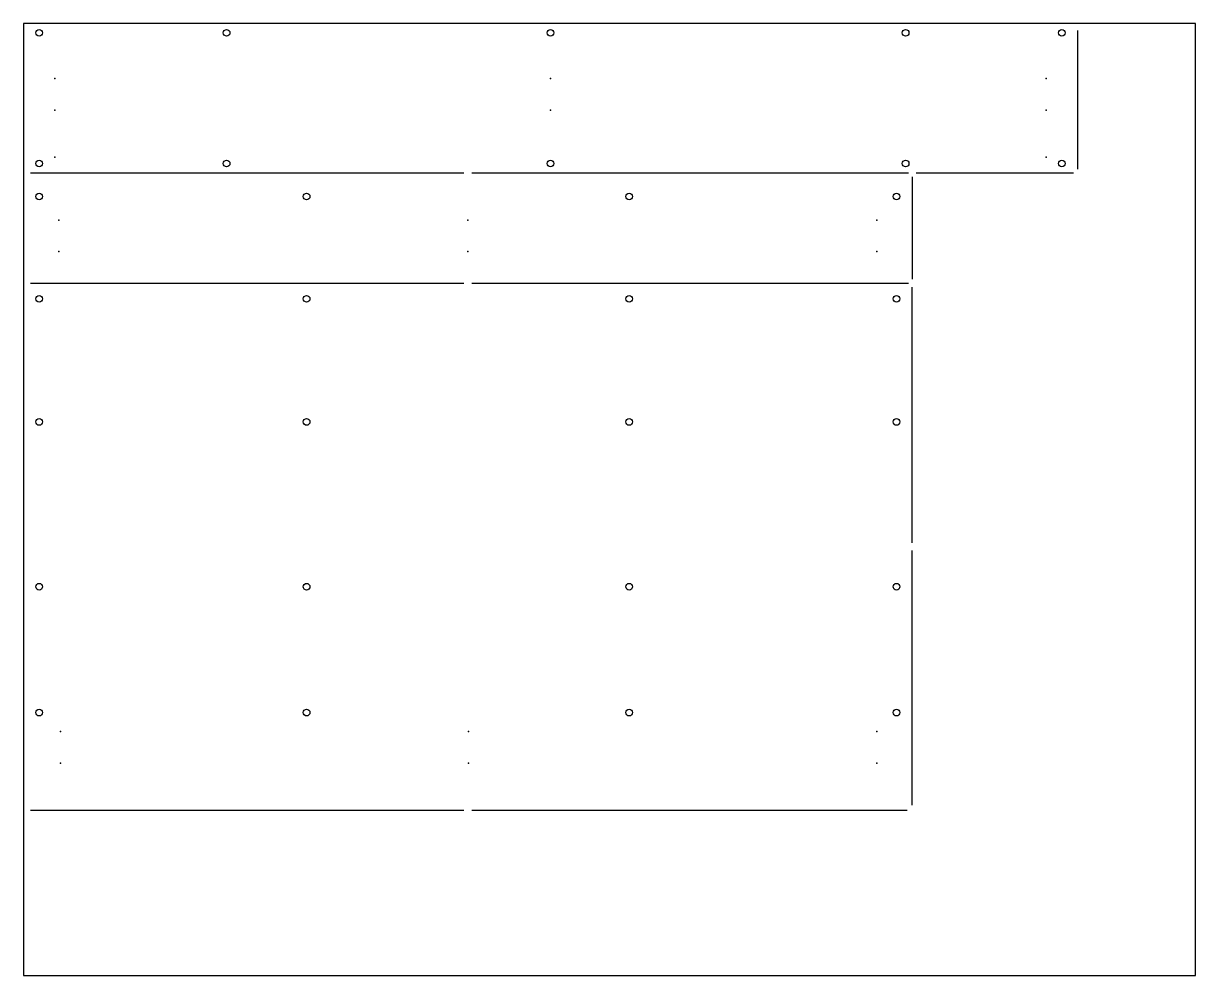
# Model space of a CAD drawing. Extents: x 0 to 74.5, y 0 to 60.5.
import ezdxf

# ---------------------------------------------------------------- set-up
doc = ezdxf.new("R2010")
doc.units = 0
for name, color, linetype in [('CUTS', 7, 'CONTINUOUS'), ('HOLES', 1, 'CONTINUOUS'), ('PUNCH', 255, 'CONTINUOUS'), ('SHEET', 192, 'CONTINUOUS')]:
    doc.layers.add(name, color=color, linetype=linetype)

msp = doc.modelspace()

# ---------------------------------------------------------------- linework, layer by layer
at = {"layer": 'CUTS'}
for p, q in [((66.995, 60.05), (66.995, 51.25)), ((0.45, 51), (27.995, 51)), ((28.495, 51), (56.245, 51)), ((56.495, 50.75), (56.495, 44.25)), ((56.745, 51), (66.75, 51)), ((0.45, 44), (27.995, 44)), ((28.495, 44), (56.245, 44)), ((56.495, 27.5), (56.495, 43.75)), ((56.495, 10.822), (56.495, 27)), ((0.45, 10.5), (27.998, 10.5)), ((28.498, 10.5), (56.174, 10.5))]:
    msp.add_line(p, q, dxfattribs=at)
at = {"layer": 'HOLES'}
for centre in [(0.995, 59.9), (12.915, 59.9), (33.495, 59.9), (56.074, 59.9), (65.995, 59.9), (0.995, 51.6), (12.915, 51.6), (33.495, 51.6), (56.074, 51.6), (65.995, 51.6), (0.995, 49.5), (18, 49.5), (38.495, 49.5), (55.495, 49.5), (0.995, 43), (18, 43), (38.495, 43), (55.495, 43), (0.995, 35.179), (18, 35.179), (38.495, 35.179), (55.495, 35.179), (0.995, 24.709), (18, 24.709), (38.495, 24.709), (55.495, 24.709), (0.995, 16.708), (18, 16.708), (38.495, 16.708), (55.495, 16.708)]:
    msp.add_circle(centre, 0.212, dxfattribs=at)
at = {"layer": 'PUNCH'}
for p in [(1.995, 57), (33.495, 57), (64.995, 57), (1.995, 55), (33.495, 55), (64.995, 55), (1.995, 52), (64.995, 52), (2.245, 48), (28.245, 48), (54.245, 48), (2.245, 46), (28.245, 46), (54.245, 46), (2.345, 15.5), (28.295, 15.5), (54.245, 15.5), (2.345, 13.5), (28.295, 13.5), (54.245, 13.5)]:
    msp.add_point(p, dxfattribs=at)
at = {"layer": 'SHEET'}
for p, q in [((74.5, 60.5), (0, 60.5)), ((0, 60.5), (0, 0)), ((74.5, 0), (74.5, 60.5)), ((0, 0), (74.5, 0))]:
    msp.add_line(p, q, dxfattribs=at)

doc.saveas('drawing.dxf')
